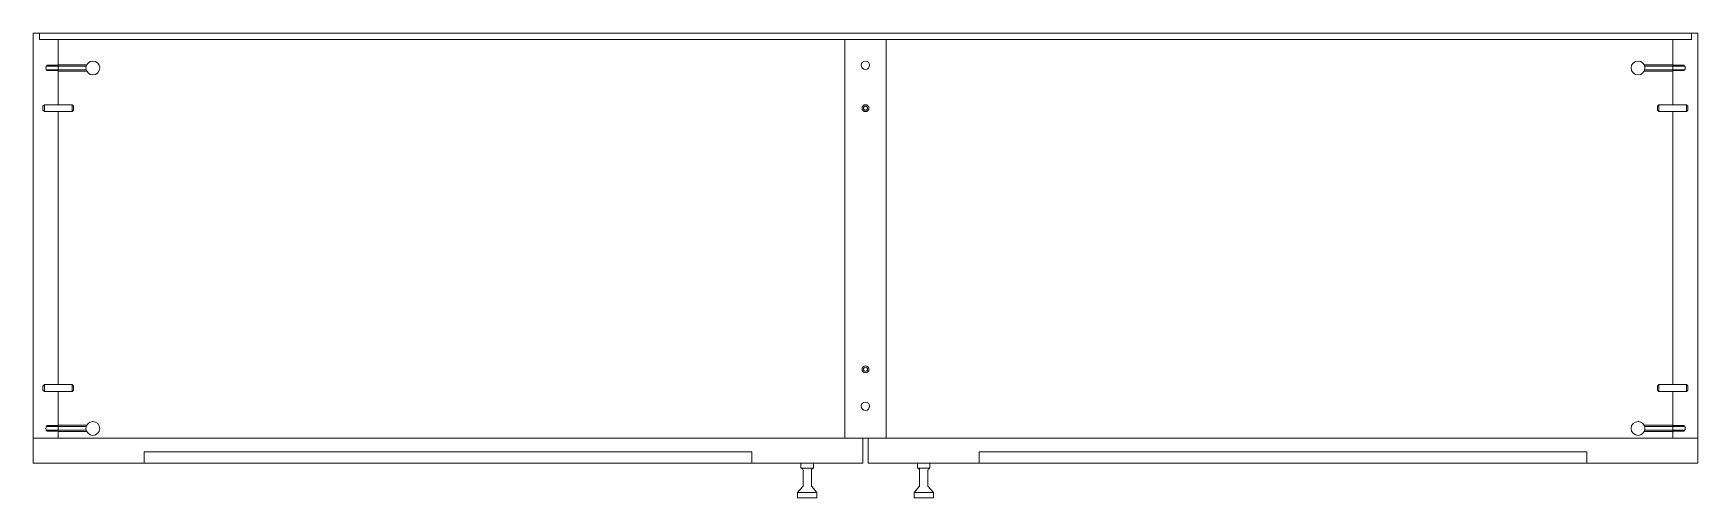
# Model space of a CAD drawing. Header units: centimetres. Extents: x -1165 to 380, y -206 to 683.
# Drawn here: x -1023 to -903, y -193.7 to -160.2 of the extents above; entities that cross this region are included whole.
import ezdxf

# ---------------------------------------------------------------- set-up
doc = ezdxf.new("R2010")
doc.units = ezdxf.units.CM
doc.header["$MEASUREMENT"] = 0
for name, color, linetype, lineweight in [('0_Num_Penna__6', 6, 'Continuous', 18), ('A-FURN_Num_Penna__252_Num_Penna__252_Num_Penna__3_Num_Penna__252_Num_Penna__252_Num_Penna__252_Num_Penna__252_Num_Penna__252_Num_Penna__252_Num_Penna__252_Num_Penna__252_Num_Penna__252_Num_Penna__252_Num_Penna__252_Num_Penna__5', 5, 'Continuous', 18), ('A-FURN_Num_Penna__252_Num_Penna__252_Num_Penna__3_Num_Penna__252_Num_Penna__252_Num_Penna__252_Num_Penna__252_Num_Penna__252_Num_Penna__252_Num_Penna__252_Num_Penna__252_Num_Penna__252_Num_Penna__252_Num_Penna__252_Num_Penna__6', 6, 'Continuous', 18), ('A-FURN_Num_Penna__252_Num_Penna__252_Num_Penna__3_Num_Penna__252_Num_Penna__252_Num_Penna__252_Num_Penna__252_Num_Penna__252_Num_Penna__252_Num_Penna__252_Num_Penna__252_Num_Penna__252_Num_Penna__252_Num_Penna__6_Num_Penna__6', 6, 'Continuous', 18), ('A-SECT-PATT_Num_Penna__6_Num_Penna__6_Num_Penna__6_Num_Penna__6_Num_Penna__6_Num_Penna__6_Num_Penna__6_Num_Penna__6_Num_Penna__6_Num_Penna__6_Num_Penna__6_Num_Penna__6_Num_Penna__6_Num_Penna__6', 6, 'Continuous', 18), ('PDF10_Solid Fills_Num_Penna__5_Num_Penna__5_Num_Penna__5_Num_Penna__5_Num_Penna__5_Num_Penna__5_Num_Penna__5_Num_Penna__5', 5, 'Continuous', 18), ('PDF10_Solid Fills_Num_Penna__5_Num_Penna__5_Num_Penna__5_Num_Penna__5_Num_Penna__5_Num_Penna__5_Num_Penna__5_Num_Penna__6', 6, 'Continuous', 18), ('PDF16_Geometry_Num_Penna__5_Num_Penna__5_Num_Penna__5_Num_Penna__5_Num_Penna__5_Num_Penna__5_Num_Penna__5_Num_Penna__5_Num_Penna__5_Num_Penna__5_Num_Penna__5_Num_Penna__5_Num_Penna__5_Num_Penna__5', 5, 'Continuous', 18), ('PDF16_Geometry_Num_Penna__6_Num_Penna__6_Num_Penna__6_Num_Penna__6_Num_Penna__6_Num_Penna__6_Num_Penna__6_Num_Penna__6_Num_Penna__6_Num_Penna__6_Num_Penna__6_Num_Penna__6_Num_Penna__6_Num_Penna__5', 5, 'Continuous', 18), ('PDF16_Geometry_Num_Penna__6_Num_Penna__6_Num_Penna__6_Num_Penna__6_Num_Penna__6_Num_Penna__6_Num_Penna__6_Num_Penna__6_Num_Penna__6_Num_Penna__6_Num_Penna__6_Num_Penna__6_Num_Penna__6_Num_Penna__6', 6, 'Continuous', 18), ('PDF2_Geometry_Num_Penna__7_Num_Penna__7_Num_Penna__7_Num_Penna__7_Num_Penna__7_Num_Penna__7_Num_Penna__7_Num_Penna__5', 5, 'Continuous', 18), ('PDF2_Geometry_Num_Penna__7_Num_Penna__7_Num_Penna__7_Num_Penna__7_Num_Penna__7_Num_Penna__7_Num_Penna__7_Num_Penna__6', 6, 'Continuous', 18), ('VITE_Num_Penna__5', 5, 'Continuous', 18), ('VITE_Num_Penna__6', 6, 'Continuous', 18)]:
    doc.layers.add(name, color=color, linetype=linetype, lineweight=lineweight)

msp = doc.modelspace()

# ---------------------------------------------------------------- linework, layer by layer
at = {"layer": '0_Num_Penna__6', "color": 6, "linetype": 'Continuous', "lineweight": 18}
for p, q in [((-1021.24, -162.96), (-1019.18, -162.96)), ((-904.84, -162.96), (-906.89, -162.96)), ((-1022.24, -165.38), (-1022.34, -165.48)), ((-1022.34, -165.48), (-1022.34, -165.78)), ((-1020.24, -165.38), (-1020.14, -165.48)), ((-1020.14, -165.48), (-1020.14, -165.78)), ((-905.84, -165.38), (-905.94, -165.48)), ((-905.94, -165.48), (-905.94, -165.78)), ((-903.84, -165.38), (-903.74, -165.48)), ((-903.74, -165.48), (-903.74, -165.78)), ((-1022.24, -165.88), (-1022.34, -165.78)), ((-1020.24, -165.88), (-1020.14, -165.78)), ((-905.84, -165.88), (-905.94, -165.78)), ((-903.84, -165.88), (-903.74, -165.78)), ((-1022.24, -185.57), (-1022.34, -185.67)), ((-1022.34, -185.97), (-1022.34, -185.67)), ((-1022.24, -186.07), (-1022.34, -185.97)), ((-1020.24, -185.57), (-1020.14, -185.67)), ((-1020.24, -186.07), (-1020.14, -185.97)), ((-1020.14, -185.97), (-1020.14, -185.67)), ((-905.84, -185.57), (-905.94, -185.67)), ((-905.94, -185.97), (-905.94, -185.67)), ((-905.84, -186.07), (-905.94, -185.97)), ((-903.84, -185.57), (-903.74, -185.67)), ((-903.84, -186.07), (-903.74, -185.97)), ((-903.74, -185.97), (-903.74, -185.67)), ((-1021.24, -188.5), (-1019.18, -188.5)), ((-904.84, -188.5), (-906.89, -188.5))]:
    msp.add_line(p, q, dxfattribs=at)
at = {"layer": 'A-FURN_Num_Penna__252_Num_Penna__252_Num_Penna__3_Num_Penna__252_Num_Penna__252_Num_Penna__252_Num_Penna__252_Num_Penna__252_Num_Penna__252_Num_Penna__252_Num_Penna__252_Num_Penna__252_Num_Penna__252_Num_Penna__252_Num_Penna__5', "color": 5, "linetype": 'Continuous', "lineweight": 18}
for p, q in [((-1021.24, -162.53), (-1021.24, -162.92)), ((-904.84, -162.53), (-904.84, -162.92)), ((-1021.24, -188.92), (-1021.24, -188.53)), ((-904.84, -188.92), (-904.84, -188.53))]:
    msp.add_line(p, q, dxfattribs=at)
for centre in [(-963.04, -165.63), (-963.04, -184.47)]:
    msp.add_circle(centre, 0.15, dxfattribs=at)
at = {"layer": 'A-FURN_Num_Penna__252_Num_Penna__252_Num_Penna__3_Num_Penna__252_Num_Penna__252_Num_Penna__252_Num_Penna__252_Num_Penna__252_Num_Penna__252_Num_Penna__252_Num_Penna__252_Num_Penna__252_Num_Penna__252_Num_Penna__252_Num_Penna__6', "color": 6, "linetype": 'Continuous', "lineweight": 18}
for p, q in [((-1021.24, -162.53), (-1022.07, -162.53)), ((-1022.07, -162.53), (-1022.07, -162.6)), ((-1022.07, -162.92), (-1022.07, -162.86)), ((-1021.24, -162.92), (-1022.07, -162.92)), ((-904.84, -162.53), (-904.01, -162.53)), ((-904.84, -162.92), (-904.01, -162.92)), ((-904.01, -162.53), (-904.01, -162.6)), ((-904.01, -162.92), (-904.01, -162.86)), ((-1021.24, -188.53), (-1022.07, -188.53)), ((-1022.07, -188.53), (-1022.07, -188.6)), ((-1022.07, -188.92), (-1022.07, -188.86)), ((-1021.24, -188.92), (-1022.07, -188.92)), ((-904.84, -188.53), (-904.01, -188.53)), ((-904.84, -188.92), (-904.01, -188.92)), ((-904.01, -188.53), (-904.01, -188.6)), ((-904.01, -188.92), (-904.01, -188.86))]:
    msp.add_line(p, q, dxfattribs=at)
for centre in [(-963.04, -165.63), (-963.04, -184.47)]:
    msp.add_circle(centre, 0.25, dxfattribs=at)
at = {"layer": 'A-FURN_Num_Penna__252_Num_Penna__252_Num_Penna__3_Num_Penna__252_Num_Penna__252_Num_Penna__252_Num_Penna__252_Num_Penna__252_Num_Penna__252_Num_Penna__252_Num_Penna__252_Num_Penna__252_Num_Penna__252_Num_Penna__6_Num_Penna__6', "color": 6, "linetype": 'Continuous', "lineweight": 18}
for p, q in [((-964.54, -160.68), (-964.54, -189.43)), ((-961.54, -160.68), (-961.54, -189.43))]:
    msp.add_line(p, q, dxfattribs=at)
at = {"layer": 'A-SECT-PATT_Num_Penna__6_Num_Penna__6_Num_Penna__6_Num_Penna__6_Num_Penna__6_Num_Penna__6_Num_Penna__6_Num_Penna__6_Num_Penna__6_Num_Penna__6_Num_Penna__6_Num_Penna__6_Num_Penna__6_Num_Penna__6', "color": 6, "linetype": 'Continuous', "lineweight": 18}
for p, q in [((-1015.04, -190.43), (-1015.04, -191.23)), ((-971.24, -190.43), (-971.24, -191.23)), ((-954.84, -190.43), (-954.84, -191.23)), ((-911.04, -190.43), (-911.04, -191.23))]:
    msp.add_line(p, q, dxfattribs=at)
at = {"layer": 'PDF10_Solid Fills_Num_Penna__5_Num_Penna__5_Num_Penna__5_Num_Penna__5_Num_Penna__5_Num_Penna__5_Num_Penna__5_Num_Penna__5', "color": 5, "linetype": 'Continuous', "lineweight": 18}
for centre in [(-1018.74, -162.73), (-907.34, -162.73), (-1018.74, -188.73), (-907.34, -188.73)]:
    msp.add_circle(centre, 0.5, dxfattribs=at)
at = {"layer": 'PDF10_Solid Fills_Num_Penna__5_Num_Penna__5_Num_Penna__5_Num_Penna__5_Num_Penna__5_Num_Penna__5_Num_Penna__5_Num_Penna__6', "color": 6, "linetype": 'Continuous', "lineweight": 18}
for centre in [(-963.04, -162.53), (-963.04, -187.13)]:
    msp.add_circle(centre, 0.3, dxfattribs=at)
at = {"layer": 'PDF16_Geometry_Num_Penna__5_Num_Penna__5_Num_Penna__5_Num_Penna__5_Num_Penna__5_Num_Penna__5_Num_Penna__5_Num_Penna__5_Num_Penna__5_Num_Penna__5_Num_Penna__5_Num_Penna__5_Num_Penna__5_Num_Penna__5', "color": 5, "linetype": 'Continuous', "lineweight": 18}
for p, q in [((-966.79, -191.23), (-967.69, -191.23)), ((-967.69, -191.59), (-967.69, -191.23)), ((-966.79, -191.59), (-967.69, -191.59)), ((-967.54, -192.9), (-967.54, -191.74)), ((-966.59, -191.23), (-967.49, -191.23)), ((-966.94, -192.9), (-966.94, -191.74)), ((-966.79, -191.59), (-966.79, -191.23)), ((-958.39, -191.23), (-959.29, -191.23)), ((-959.29, -191.59), (-959.29, -191.23)), ((-958.39, -191.59), (-959.29, -191.59)), ((-959.14, -192.9), (-959.14, -191.74)), ((-958.54, -192.9), (-958.54, -191.74)), ((-958.39, -191.59), (-958.39, -191.23)), ((-967.94, -193.34), (-967.54, -192.9)), ((-966.54, -193.34), (-966.94, -192.9)), ((-959.54, -193.34), (-959.14, -192.9)), ((-958.14, -193.34), (-958.54, -192.9)), ((-966.54, -193.34), (-967.94, -193.34)), ((-967.94, -193.73), (-967.94, -193.34)), ((-966.54, -193.73), (-967.94, -193.73)), ((-966.54, -193.73), (-966.54, -193.34)), ((-958.14, -193.34), (-959.54, -193.34)), ((-959.54, -193.73), (-959.54, -193.34)), ((-958.14, -193.73), (-959.54, -193.73)), ((-958.14, -193.73), (-958.14, -193.34))]:
    msp.add_line(p, q, dxfattribs=at)
for centre, start, end in [((-967.69, -191.74), 0, 90), ((-966.79, -191.74), 90, 180), ((-959.29, -191.74), 0, 90), ((-958.39, -191.74), 90, 180)]:
    msp.add_arc(centre, 0.148, start, end, dxfattribs=at)
at = {"layer": 'PDF16_Geometry_Num_Penna__6_Num_Penna__6_Num_Penna__6_Num_Penna__6_Num_Penna__6_Num_Penna__6_Num_Penna__6_Num_Penna__6_Num_Penna__6_Num_Penna__6_Num_Penna__6_Num_Penna__6_Num_Penna__6_Num_Penna__5', "color": 5, "linetype": 'Continuous', "lineweight": 18}
for p, q in [((-1015.04, -191.23), (-971.24, -191.23)), ((-954.84, -191.23), (-911.04, -191.23))]:
    msp.add_line(p, q, dxfattribs=at)
at = {"layer": 'PDF16_Geometry_Num_Penna__6_Num_Penna__6_Num_Penna__6_Num_Penna__6_Num_Penna__6_Num_Penna__6_Num_Penna__6_Num_Penna__6_Num_Penna__6_Num_Penna__6_Num_Penna__6_Num_Penna__6_Num_Penna__6_Num_Penna__6', "color": 6, "linetype": 'Continuous', "lineweight": 18}
for p, q in [((-1023.04, -160.23), (-1022.59, -160.23)), ((-1023.04, -160.23), (-1023.04, -191.23)), ((-1022.59, -160.23), (-1022.59, -160.68)), ((-1022.59, -160.23), (-903.49, -160.23)), ((-1022.59, -160.68), (-903.49, -160.68)), ((-1021.24, -160.68), (-1021.24, -162.5)), ((-904.84, -160.68), (-904.84, -165.38)), ((-903.49, -160.23), (-903.49, -160.68)), ((-903.49, -160.23), (-903.04, -160.23)), ((-903.04, -160.23), (-903.04, -191.23)), ((-1021.24, -162.5), (-1021.24, -162.53)), ((-1021.24, -162.96), (-1021.24, -162.92)), ((-1021.24, -162.92), (-1021.24, -165.38)), ((-904.84, -162.96), (-904.84, -162.92)), ((-1021.24, -165.88), (-1021.24, -185.57)), ((-904.84, -165.88), (-904.84, -185.57)), ((-1021.24, -186.07), (-1021.24, -189.43)), ((-904.84, -186.07), (-904.84, -188.53)), ((-1023.04, -189.43), (-903.04, -189.43)), ((-1021.24, -188.5), (-1021.24, -188.53)), ((-963.24, -191.23), (-963.24, -189.43)), ((-962.84, -191.23), (-962.84, -189.43)), ((-904.84, -188.5), (-904.84, -188.53)), ((-904.84, -188.92), (-904.84, -189.43)), ((-1015.04, -190.43), (-971.24, -190.43)), ((-954.84, -190.43), (-911.04, -190.43)), ((-1023.04, -191.23), (-1015.04, -191.23)), ((-971.24, -191.23), (-963.24, -191.23)), ((-962.84, -191.23), (-954.84, -191.23)), ((-911.04, -191.23), (-903.04, -191.23))]:
    msp.add_line(p, q, dxfattribs=at)
at = {"layer": 'PDF2_Geometry_Num_Penna__7_Num_Penna__7_Num_Penna__7_Num_Penna__7_Num_Penna__7_Num_Penna__7_Num_Penna__7_Num_Penna__5', "color": 5, "linetype": 'Continuous', "lineweight": 18, "flags": 128}
for points in [[(-1022.07, -162.6), (-1019.22, -162.6)], [(-1019.22, -162.86), (-1022.07, -162.86)], [(-904.01, -162.6), (-906.86, -162.6)], [(-906.86, -162.86), (-904.01, -162.86)], [(-1019.22, -188.6), (-1022.07, -188.6)], [(-1022.07, -188.86), (-1019.22, -188.86)], [(-906.86, -188.6), (-904.01, -188.6)], [(-904.01, -188.86), (-906.86, -188.86)]]:
    msp.add_lwpolyline(points, dxfattribs=at)
at = {"layer": 'PDF2_Geometry_Num_Penna__7_Num_Penna__7_Num_Penna__7_Num_Penna__7_Num_Penna__7_Num_Penna__7_Num_Penna__7_Num_Penna__6', "color": 6, "linetype": 'Continuous', "lineweight": 18, "flags": 128}
for points in [[(-1022.07, -162.86), (-1022.08, -162.86, -0.19953), (-1022.1, -162.85, -0.116877), (-1022.12, -162.81, -0.162888), (-1022.12, -162.64, -0.116832), (-1022.1, -162.6, -0.198418), (-1022.08, -162.6), (-1022.07, -162.6)], [(-904.01, -162.86), (-903.99, -162.86, 0.19953), (-903.98, -162.85, 0.116877), (-903.95, -162.81, 0.162888), (-903.95, -162.64, 0.116832), (-903.98, -162.6, 0.198418), (-903.99, -162.6), (-904.01, -162.6)], [(-1022.07, -188.6), (-1022.08, -188.6, 0.19953), (-1022.1, -188.61, 0.116877), (-1022.12, -188.64, 0.162888), (-1022.12, -188.81, 0.116832), (-1022.1, -188.85, 0.198418), (-1022.08, -188.86), (-1022.07, -188.86)], [(-904.01, -188.6), (-903.99, -188.6, -0.19953), (-903.98, -188.61, -0.116877), (-903.95, -188.64, -0.162888), (-903.95, -188.81, -0.116832), (-903.98, -188.85, -0.198418), (-903.99, -188.86), (-904.01, -188.86)]]:
    msp.add_lwpolyline(points, format="xyb", dxfattribs=at)
for points in [[(-1022.24, -165.38), (-1020.24, -165.38)], [(-903.84, -165.38), (-905.84, -165.38)], [(-1020.24, -165.88), (-1022.24, -165.88)], [(-905.84, -165.88), (-903.84, -165.88)], [(-1020.24, -185.57), (-1022.24, -185.57)], [(-905.84, -185.57), (-903.84, -185.57)], [(-1022.24, -186.07), (-1020.24, -186.07)], [(-903.84, -186.07), (-905.84, -186.07)]]:
    msp.add_lwpolyline(points, dxfattribs=at)
at = {"layer": 'VITE_Num_Penna__5', "color": 5, "linetype": 'Continuous', "lineweight": 18, "flags": 128}
for points in [[(-1022.24, -165.88), (-1022.24, -165.38)], [(-1020.24, -165.88), (-1020.24, -165.38)], [(-905.84, -165.88), (-905.84, -165.38)], [(-903.84, -165.88), (-903.84, -165.38)], [(-1022.24, -185.57), (-1022.24, -186.07)], [(-1020.24, -185.57), (-1020.24, -186.07)], [(-905.84, -185.57), (-905.84, -186.07)], [(-903.84, -185.57), (-903.84, -186.07)]]:
    msp.add_lwpolyline(points, dxfattribs=at)
at = {"layer": 'VITE_Num_Penna__6', "color": 6, "linetype": 'Continuous', "lineweight": 18}
for p, q in [((-1019.18, -162.5), (-1021.24, -162.5)), ((-906.89, -162.5), (-904.84, -162.5)), ((-1019.18, -188.96), (-1021.24, -188.96)), ((-906.89, -188.96), (-904.84, -188.96))]:
    msp.add_line(p, q, dxfattribs=at)

doc.saveas('drawing.dxf')
